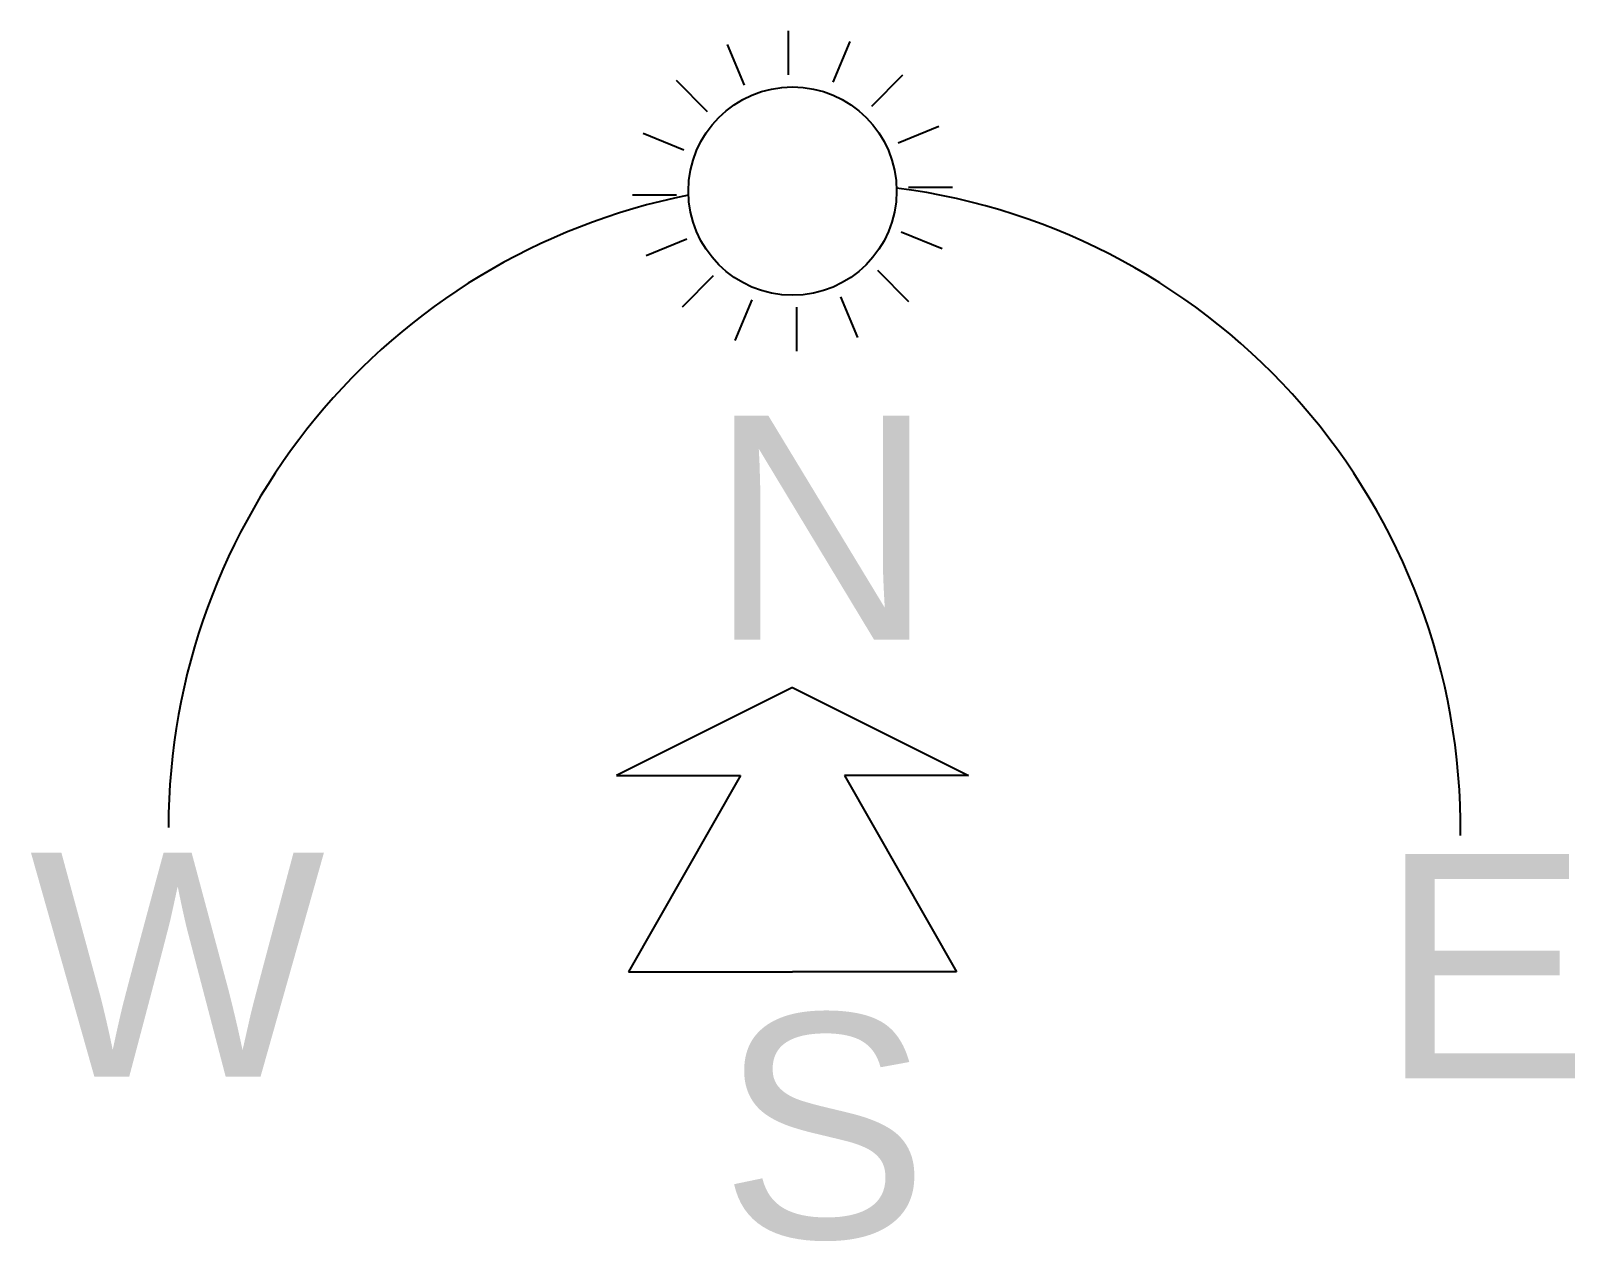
# Model space of a CAD drawing. Header units: millimetres. Extents: x -59 to 61, y -21 to 73.
import ezdxf

# ---------------------------------------------------------------- set-up
doc = ezdxf.new("R2010")
doc.units = ezdxf.units.MM
doc.layers.add('ceco.net 45', color=7, linetype='Continuous')
doc.styles.add('ROMAND', font='romand')

msp = doc.modelspace()

# ---------------------------------------------------------------- linework, layer by layer
at = {"layer": 'ceco.net 45'}
for p, q in [((-3.72, 68.6), (-5.03, 71.75)), ((-0.31, 69.4), (-0.31, 72.81)), ((3.15, 68.83), (4.46, 71.98)), ((6.13, 66.99), (8.54, 69.4)), ((-6.57, 66.55), (-8.98, 68.96)), ((-8.42, 63.57), (-11.57, 64.87)), ((8.18, 64.14), (11.33, 65.44)), ((-8.98, 60.1), (-12.39, 60.1)), ((8.98, 60.72), (12.39, 60.72)), ((-8.18, 56.69), (-11.33, 55.39)), ((8.42, 57.26), (11.57, 55.96)), ((-6.13, 53.84), (-8.54, 51.43)), ((6.57, 54.28), (8.98, 51.87)), ((-3.15, 52), (-4.46, 48.85)), ((0.31, 51.43), (0.31, 48.02)), ((3.72, 52.23), (5.03, 49.08)), ((0, 22), (-13.62, 15.18)), ((0, 22), (13.62, 15.18)), ((-13.62, 15.18), (-4.02, 15.18)), ((-4.02, 15.18), (-12.69, 0)), ((13.62, 15.18), (4.02, 15.18)), ((4.02, 15.18), (12.69, 0)), ((-12.69, 0), (0, 0)), ((12.69, 0), (0, 0))]:
    msp.add_line(p, q, dxfattribs=at)
msp.add_circle((0, 60.41), 8.06, dxfattribs=at)
for start, end in [(101.2478, 179.884), (359.406, 82.7065)]:
    msp.add_arc((1.7, 11.05), 50, start, end, dxfattribs=at)

# ---------------------------------------------------------------- texts
at = {"layer": 'ceco.net 45', "char_height": 17.3471, "width": 15.4819, "attachment_point": 1, "style": 'ROMAND'}
for s, insert in [('{\\fSansSerif|b0|i0|c2|p2;N}', (-6.49, 43.04)), ('{\\fSansSerif|b0|i0|c2|p2;W}', (-59.05, 9.22)), ('{\\fSansSerif|b0|i0|c2|p2;E}', (45.45, 9.1)), ('{\\fSansSerif|b0|i0|c2|p2;S}', (-5.62, -3.26))]:
    msp.add_mtext(s, dxfattribs=dict(at, insert=insert))

doc.saveas('drawing.dxf')
